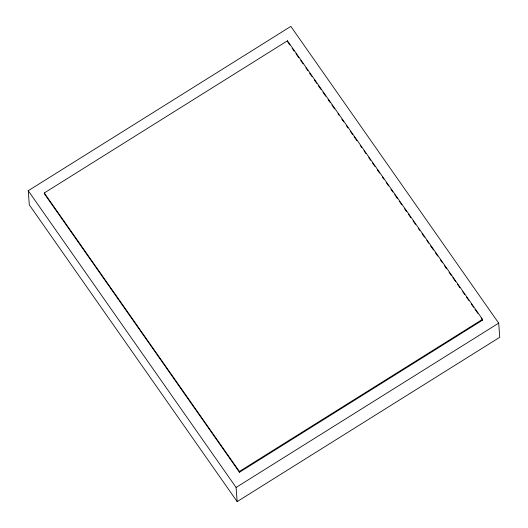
<?xml version="1.0" encoding="UTF-8"?>
<svg xmlns="http://www.w3.org/2000/svg" width="528" height="528" viewBox="0 0 528 528"><rect width="100%" height="100%" fill="white"/><g stroke="black" fill="none" stroke-linecap="round" stroke-linejoin="round"><path stroke-width="0.79" d="M28.241 190.727L290.842 26.4L498.689 323.129L499.759 337.273L237.158 501.6L29.311 204.871L28.241 190.727L236.095 487.456L237.158 501.6M44.286 192.958L287.437 40.801L482.533 319.328L482.592 320.113L239.441 472.263L44.345 193.743L44.286 192.958L239.382 471.478L239.441 472.263M239.382 471.478L482.533 319.328M236.095 487.456L498.689 323.129M289.852 44.959L287.489 41.587L287.437 40.801M292.215 48.332L294.109 51.031M295.997 53.724L298.828 57.776M300.722 60.469L303.079 63.842M305.917 67.888L307.804 70.587M309.692 73.286L312.055 76.659M314.417 80.032L316.78 83.398M318.199 85.424L321.031 89.47M322.925 92.169L325.756 96.215M328.119 99.587L330.007 102.28M331.894 104.98L334.732 109.025M338.039 113.751L338.983 115.097M341.821 119.143L343.708 121.843M346.54 125.888L347.959 127.908M350.321 131.281L352.684 134.653M354.097 136.679L356.935 140.725M360.241 145.444L361.66 147.47M364.023 150.836L365.911 153.536M368.742 157.582L370.636 160.281M372.524 162.98L374.887 166.353M377.249 169.719L379.612 173.092M382.444 177.137L383.863 179.164M386.225 182.536L388.582 185.909M390.944 189.281L392.839 191.974M394.726 194.674L397.558 198.719M399.452 201.419L401.815 204.791M404.646 208.837L406.534 211.537M408.428 214.229L410.784 217.602M413.147 220.975L415.51 224.347M418.348 228.393L419.76 230.419M422.123 233.792L424.486 237.164M426.848 240.53L428.736 243.23M430.63 245.929L433.462 249.975M435.349 252.674L437.712 256.047M440.55 260.093L442.438 262.786M444.325 265.485L446.688 268.858M449.051 272.23L451.414 275.603M452.833 277.622L455.664 281.668M457.552 284.368L459.914 287.74M462.752 291.786L464.64 294.485M466.528 297.185L468.89 300.551M471.253 303.923L473.616 307.296M475.035 309.322L477.866 313.368M481.173 318.087L482.592 320.113"/></g></svg>
